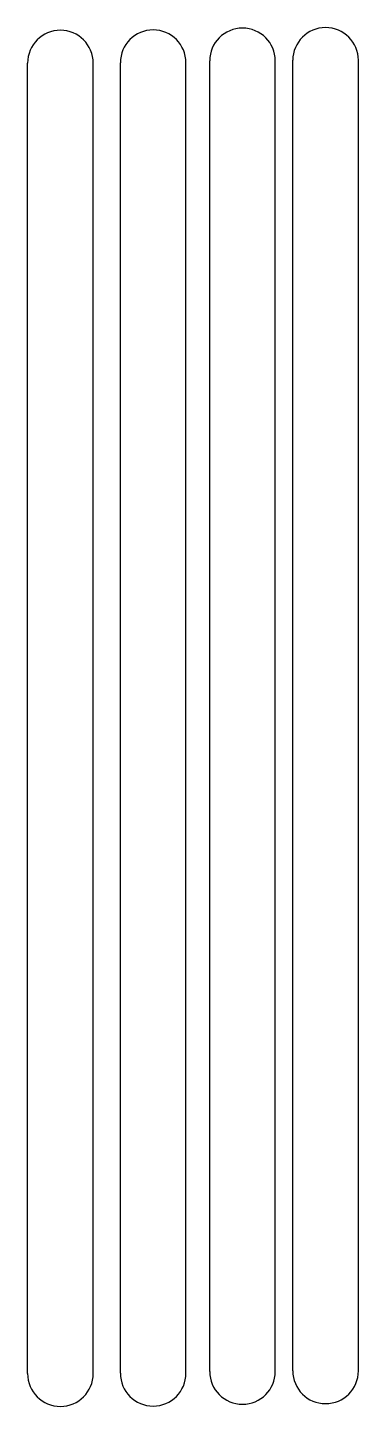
# Model space of a CAD drawing. Header units: inches. Extents: x 4 to 55, y 10 to 221.
import ezdxf

# ---------------------------------------------------------------- set-up
doc = ezdxf.new("R2010")
doc.units = ezdxf.units.IN
doc.header["$MEASUREMENT"] = 0

msp = doc.modelspace()

# ---------------------------------------------------------------- linework, layer by layer
at = {"color": 7, "linetype": 'Continuous', "lineweight": 25}
for p, q in [((4.16, 15.46), (4.16, 215.46)), ((14.16, 15.46), (14.16, 215.46)), ((18.3, 15.52), (18.3, 215.52)), ((28.3, 15.52), (28.3, 215.52)), ((31.92, 15.79), (31.92, 215.79)), ((41.92, 15.79), (41.92, 215.79)), ((44.59, 15.88), (44.59, 215.88)), ((54.59, 15.88), (54.59, 215.88))]:
    msp.add_line(p, q, dxfattribs=at)
for centre, start, end in [((9.16, 215.46), 0, 180), ((23.3, 215.52), 0, 180), ((36.92, 215.79), 0, 180), ((49.59, 215.88), 0, 180), ((9.16, 15.46), 180, 0), ((23.3, 15.52), 180, 0), ((36.92, 15.79), 180, 0), ((49.59, 15.88), 180, 0)]:
    msp.add_arc(centre, 5, start, end, dxfattribs=at)

doc.saveas('drawing.dxf')
